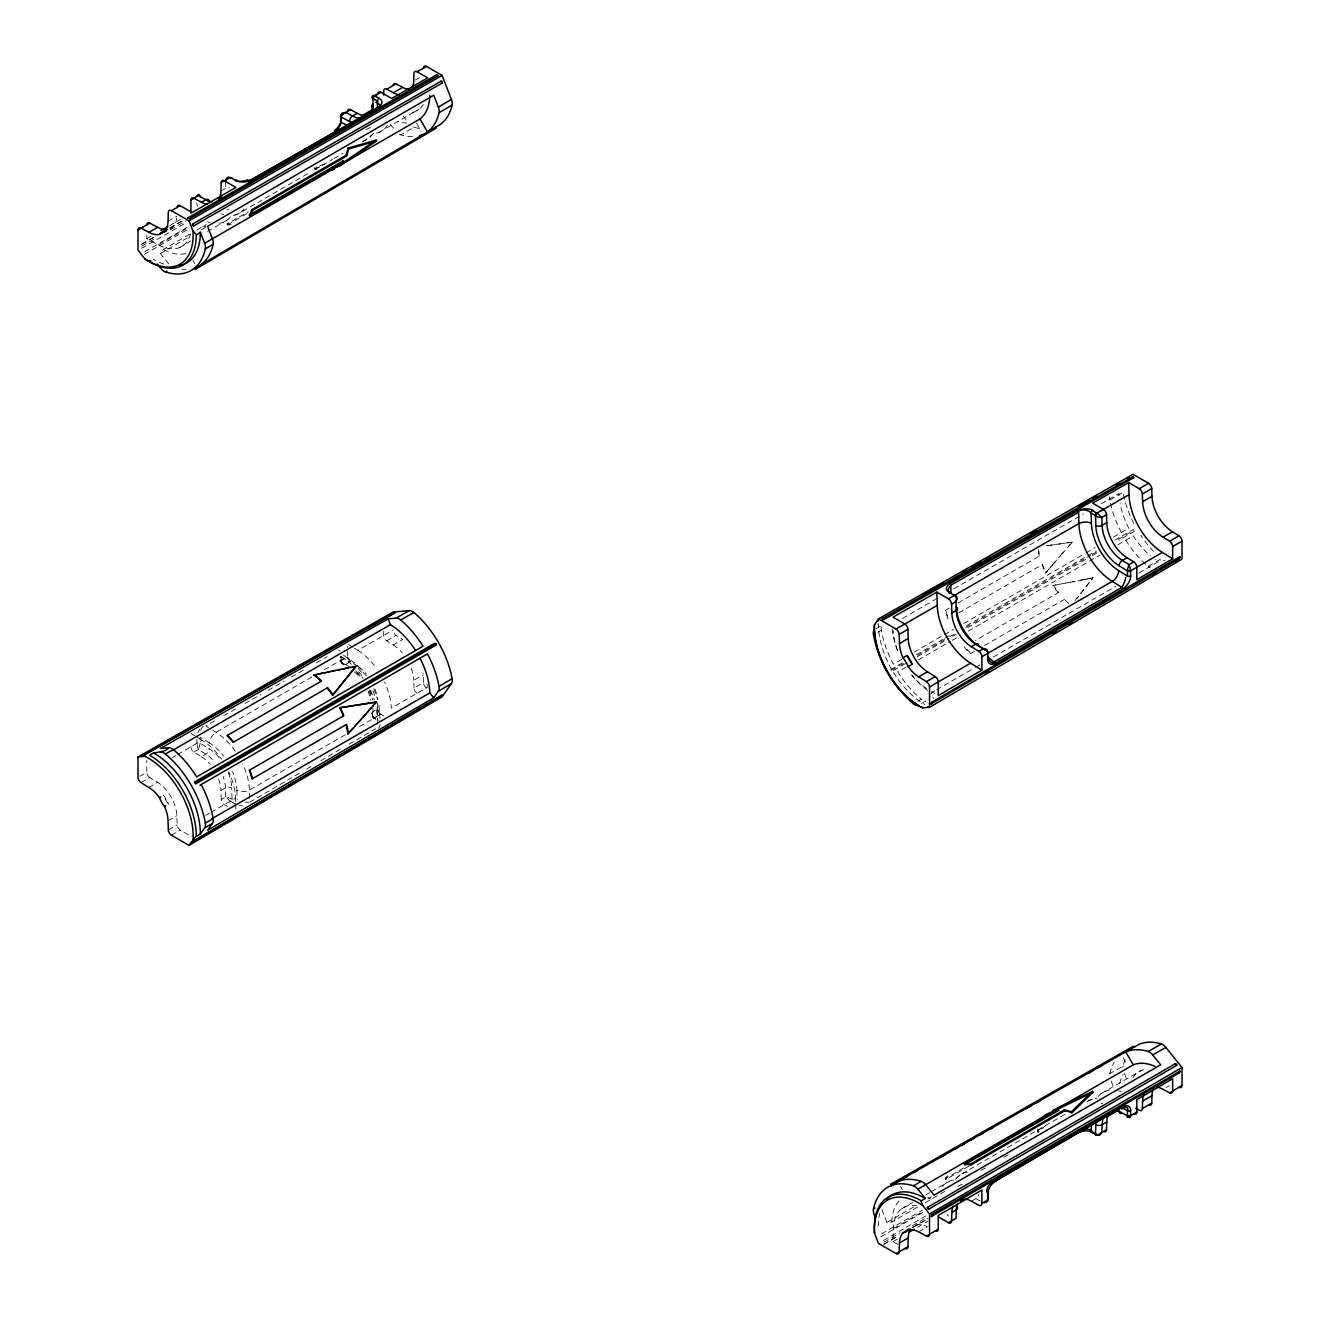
<?xml version="1.0" encoding="UTF-8"?>
<svg xmlns="http://www.w3.org/2000/svg" width="1320" height="1320" viewBox="0 0 1320 1320"><rect width="100%" height="100%" fill="white"/><g stroke="black" fill="none" stroke-linecap="round" stroke-linejoin="round"><path stroke-width="0.75" stroke-dasharray="5 3.75" d="M196.96 739.2L196.96 743.226A2.211 1.303 -1.6 0 1 200.095 743.177L209.187 748.803A33 19.058 60 0 1 219.252 757.713M344.108 665.033L340.906 662.426L340.51 657.03M225.654 181.632L225.439 188.48A28.561 16.5 60 0 1 225.34 190.162M898.045 1244.529L892.98 1241.609L893.376 1228.557A48.922 28.248 60 0 1 916.575 1205.622M340.543 661.287L347.457 656.37L347.457 649.259M890.489 669.933L902.698 662.574M340.51 660.94L341.171 659.967A2.211 1.254 1.1 0 0 341.154 661.749L349.536 666.913M168.745 263.967L160.363 253.539L163.218 249.48L189.849 234.118M1134.59 531.168L1119.245 540.111M1075.123 600.567L1092.993 577.747L1076.922 598.57M1042.091 564.729A58.674 33.874 60 0 0 1045.621 572.929L1049.268 568.887M1045.621 572.929L1047.668 570.784M1048.822 569.151L1050.885 567.006M1052.056 565.356L1057.402 559.399M1050.439 567.254L1052.502 565.108M1053.674 563.458L1059.036 557.486M1060.241 555.836L1065.686 549.83M1058.591 557.749L1060.686 555.571M1061.89 553.921L1067.352 547.899M1068.556 546.232L1072.418 542.107L1045.836 545.919M1070.718 544.038L1066.89 548.163M373.824 133.469L362.604 142.032M955.35 1179.222L960.349 1174.75L1066.841 1113.272M340.906 660.182L340.692 660.38A2.211 1.303 -1.5 0 0 341.22 661.848A4.603 3.465 -28.6 0 0 345.757 664.273M1037.949 1128.897A58.674 33.874 60 0 0 1037.47 1131.372L1038.015 1132.312L1046.347 1124.937M1037.47 1131.372L1043.724 1125.844M163.251 795.399L163.499 795.234A28.182 16.269 60 0 1 168.63 804.127L168.382 804.276M877.684 1225.966L878.443 1224.943A65.587 37.867 60 0 1 879.631 1213.641M917.796 701.201L921.211 699.188A8.861 5.115 60 0 0 925.716 701.003L917.878 705.573M1125.795 540.16A72.666 41.959 60 0 0 1148.152 566.412L1161.286 558.723A8.861 5.115 60 0 0 1164.867 560.538M148.846 787.462L157.624 782.347A28.215 16.285 60 0 1 176.863 815.678L177.127 824.818A4.438 2.558 60 0 0 180.262 830.115L192.076 836.946M190.905 746.724A4.438 2.558 60 0 0 193.924 752.087L201.498 756.756L205.969 754.149A4.438 2.475 -58.3 0 0 209.187 748.803M383.691 631.389L383.691 635.464A4.438 2.558 60 0 0 386.71 640.827L393.31 644.903L402.715 639.424L396.165 635.382A4.438 2.558 60 0 1 393.145 630.333M249.761 802.197L299.442 773.207M306.537 769.065L313.632 764.923M320.743 760.782L342.028 748.341M349.123 744.199L375.738 728.673M892.98 1241.609L898.243 1238.539M917.548 1227.27L928.076 1221.132M918.67 1231.923L927.448 1226.808A28.215 16.285 60 0 0 912.087 1227.286M971.305 1201.2L975.76 1198.593A4.438 2.64 -61.8 0 0 978.598 1194.583M1166.17 1087.482L1169.305 1085.65M399.316 134.261A8.861 5.115 60 0 0 400.686 134.871L413.853 127.182A72.567 41.893 60 0 0 421.608 128.799M383.955 716.034L380.87 714.252L374.616 717.898A2.211 1.254 -61.1 0 1 373.082 717.024L372.867 705.672M160.363 253.539L190.624 236.016M201.3 229.828L206.646 226.726M881.578 1233.87L922.614 1210.077M880.737 1236.873L923.274 1212.205M883.806 1240.305L926.524 1215.539M884.053 1242.136L900.009 1232.897M912.417 1225.702L926.591 1217.469M883.855 1244.067L898.029 1235.85M912.202 1227.633L928.158 1218.376M883.624 1244.578L897.699 1236.411M913.539 1227.237L927.614 1219.07M146.8 234.762L146.8 238.672L158.301 244.843L188.133 227.617M196.944 230.01L206.184 224.68M179.438 247.615L190.542 241.213M207.52 231.412L227.386 219.945M307.609 173.778L238.392 213.741L233.64 215.391M314.688 169.702L332.459 159.439M334.207 158.433L343.101 153.285M379.054 132.38L419.166 109.213M229.614 225.109A58.674 33.874 60 0 1 227.535 224.846L227.04 223.987L248.325 211.712M227.535 224.846L247.054 213.576M139.755 776.259L146.8 772.183L146.8 760.485M172.343 757.531L175.857 755.502M177.606 754.495L202.174 740.305A48.922 28.248 60 0 1 221.496 759.231M311.866 676.979L216.035 732.303A8.861 4.934 -58.3 0 0 209.533 743.028A40.062 23.133 60 0 1 223.608 756.145M324.291 669.801L343.81 658.531A8.861 4.934 -58.3 0 1 349.866 662.013A40.062 23.133 60 0 1 351.978 663.415M354.436 648.236L357.918 650.397L393.129 630.019M141.009 782.628L149.837 777.546L157.624 782.347M193.924 752.087L198.412 749.496L205.969 754.149A28.561 16.5 60 0 1 214.681 761.871M345.774 664.455L350.493 661.732L357.258 665.923M386.71 640.827L396.165 635.382M168.316 829.917L177.127 824.818M227.667 806.569L224.35 804.655A4.438 2.558 60 0 1 221.215 799.359L226.232 796.785L235.471 800.464M377.57 702.982L377.751 708.956L373.032 711.678A4.768 3.514 -25 0 0 372.916 716.991M417.103 693.33A4.438 2.558 60 0 1 413.968 688.034L423.406 682.572L423.192 674.883A30.03 17.341 60 0 0 423.077 672.986M171.435 835.213L180.262 830.115M205.722 815.331L209.22 813.302M210.986 812.295L235.554 798.105A48.922 28.248 60 0 0 228.822 771.903M345.229 734.778L249.398 790.102A8.861 4.934 -1.7 0 1 236.874 790.366A40.062 23.133 60 0 0 232.551 771.639M359.436 726.577L377.19 716.331A8.861 4.934 -1.7 0 0 377.19 709.351A40.062 23.133 60 0 0 377.041 706.81M902.467 618.469L939.741 596.953M953.931 588.753L1083.505 513.958M1101.259 503.712L1118.997 493.465A57.8 33.363 60 0 0 1119.261 497.574M949.361 608.025L945.318 610.368A58.674 33.874 60 0 0 948.073 618.997L948.535 618.733A57.8 33.363 60 0 1 945.813 610.087M958.221 602.91L1039.813 555.803A57.8 33.363 60 0 1 1038.477 549.631M1072.418 542.107L1047.948 545.655M958.716 612.86L1042.553 564.465A57.8 33.363 60 0 0 1046.067 572.665M901.626 659.356L893.343 664.141A74.349 42.916 60 0 1 881.347 630.152A8.861 5.115 60 0 1 882.041 625.35L875.737 628.947M914.05 652.179L953.502 629.409M963.749 623.486L1084.446 553.806M1086.211 552.783L1095.089 547.652M1113.453 537.058L1128.814 528.182A57.8 33.363 60 0 1 1120.07 503.25M916.162 654.803L943.091 639.26M944.774 638.286L951.505 634.392M966.653 625.647L1086.145 556.66M1087.828 555.687L1096.243 550.836M1114.756 540.144L1133.286 529.452L1133.286 530.722L1115.449 541.018M903.391 663.465L890.918 670.659L891.974 671.319L907.17 662.558M917.647 655.231L947.941 637.741M949.724 636.702L955.07 633.616M965.761 627.445L1090.501 555.423M1092.284 554.4L1097.63 551.314M917.268 656.716L949.245 638.253M952.611 636.322L955.977 634.375M967.758 627.577L1088.934 557.601M1092.3 555.67L1097.366 552.75M906.064 667.029L897.765 671.814A74.349 42.916 60 0 0 921.211 699.188M918.357 659.934L950.433 641.404M952.215 640.381L957.941 637.082M968.187 631.158L1099.527 555.34M1117.875 544.731L1133.253 535.87A57.8 33.363 60 0 0 1150.479 555.918M1058.244 592.696A58.674 33.874 60 0 1 1052.898 585.552L1053.343 585.288A57.8 33.363 60 0 0 1058.706 592.433L975.332 640.563M974.374 651.354L970.332 653.697A58.674 33.874 60 0 1 964.227 646.981L964.689 646.717A57.8 33.363 60 0 0 970.827 653.4M984.522 645.496L1064.827 599.131A57.8 33.363 60 0 0 1067.154 601.326M934.774 690.838L931.227 692.885L933.372 698.412M936.557 689.815L973.83 668.299M975.612 667.277L980.925 664.207M993.349 657.03L1115.812 586.327M1138.896 572.995L1158.416 561.726A57.8 33.363 60 0 1 1154.984 559.449M968.864 1166.138L945.813 1179.453L945.318 1178.611L966.603 1166.319M1088.142 1100.979L1096.111 1097.893M901.543 1208.872L912.631 1202.454M926.112 1194.682L929.61 1192.653M931.375 1191.647L949.493 1181.186M1101.144 1093.62L1141.255 1070.47M881.859 1209.45A8.861 5.115 60 0 0 882.041 1209.961L886.875 1222.419L891.825 1221.974L918.439 1206.612M925.287 1202.652L945.433 1191.02M980.925 1170.526L988.036 1166.434M1004.008 1157.211L1011.103 1153.102M893.376 1228.557L923.208 1211.331M141.322 244.266L153.697 237.171M169.587 228.047L182.424 220.671M141.883 244.315L154.308 237.171M170.296 227.98L182.737 220.836M141.883 246.13L156.09 237.963M170.296 229.796L186.285 220.605M141.554 248.292L186.169 222.651M144.787 251.641L187.407 227.139M144.358 254.347L188.925 228.773M886.875 1222.419L917.185 1204.978M927.877 1198.841L931.441 1196.778M1109.724 1074.15A8.861 5.115 60 0 1 1109.806 1073.639L1123.039 1066.082A72.567 41.893 60 0 1 1125.531 1058.557M168.036 221.265L176.863 216.216M220.951 191.037L225.439 188.48A4.438 2.64 1.8 0 1 229.399 187.836M415.305 80.041L420.04 77.335M146.8 238.672L152.097 235.636M169.736 225.555L180.328 219.516M214.665 720.868L205.738 725.951L210.886 729.135M223.575 715.77L237.847 707.619M244.992 703.543L261.046 694.369M268.174 690.294L284.245 681.12M291.373 677.044L303.864 669.916M316.354 662.788L327.063 656.667M168.036 820.71L176.863 815.678M221.215 799.359L220.951 790.465L225.439 787.908A4.438 2.475 -1.7 0 1 231.693 787.792L232.007 798.468A2.211 1.254 -58.4 0 1 230.406 801.141L235.636 804.177M413.968 688.034L413.737 680.295L423.192 674.883M877.899 632.115L881.347 630.152M1121.356 532.488A72.666 41.959 60 0 1 1109.806 500.016L1123.039 492.476A8.861 5.115 60 0 1 1122.907 490.034M877.684 624.178L878.443 623.749A65.587 37.867 60 0 0 924.825 704.632M373.147 717.601L374.616 717.898L373.279 717.799M324.538 164.191L319.275 165.99M319.803 166.898L314.523 168.646L313.978 167.706L316.635 166.848M374.302 718.03L374.137 718.063A2.211 1.303 -58.5 0 1 373.015 716.925L379.071 720.472M1090.006 578.523L1092.993 577.747M1084.974 579.513L1087.96 578.754M1087.482 579.018L1090.468 578.259M1082.945 579.727L1072.533 581.905M1085.452 579.232L1077.499 580.948M1075.47 581.163L1067.583 582.83M1070.52 582.104L1062.666 583.754M1065.586 583.044L1057.782 584.661M1055.34 585.106L1060.669 583.952M1052.898 585.552L1055.785 584.842M1046.347 545.622L1048.459 545.358M202.636 226.726L205.936 226.429M980.298 1201.035L975.76 1198.593A28.561 16.5 60 0 0 974.259 1197.851M373.527 718.03L375.721 719.301M931.672 691.548L934.972 693.577M352.688 647.163L347.457 643.929L347.457 647.493M343.365 655.083L355.905 663.894L366.316 675.79M341.154 656.65L349.866 662.013M340.609 656.552L343.81 658.531A48.922 28.248 60 0 1 351.499 664.29M212.602 730.191L216.035 732.303A48.922 28.248 60 0 1 235.356 751.245M209.533 743.028L200.095 737.203L200.095 743.177M190.905 733.342L195.739 736.329M197.34 737.319L202.174 740.305M373.395 717.948L371.712 712.833M354.618 672.012L358.661 675.939M403.078 116.044L408.045 122.232M390.423 124.377L394.977 130.036M1123.221 1057.732L1126.95 1064.184M416.51 123.139L421.162 131.208M900.537 1186.449L902.368 1189.633M193 260.667L194.849 263.868M373.758 688.726L377.685 699.633M1124.442 1073.589L1127.313 1080.981M1111.143 1080.997L1113.766 1087.779M368.181 691.069L370.821 700.211M378.939 705.029L379.945 718.443M377.19 709.351L377.487 719.565M377.404 723.871L377.19 716.331A48.922 28.248 60 0 0 376.035 706.794M249.628 798.171L249.398 790.102A48.922 28.248 60 0 0 242.665 763.917M236.874 790.366L237.138 799.623M235.554 798.105L235.653 801.884M235.719 803.781L235.884 809.457M225.703 796.768L225.439 787.908A28.561 16.5 60 0 0 223.129 776.506M341.171 656.552L341.154 661.749M413.853 127.182A8.861 5.115 60 0 1 413.474 127.05M373.213 133.419A48.922 28.248 60 0 1 360.987 141.57M244.134 209.038A48.922 28.248 60 0 1 233.211 215.358M223.724 214.632A48.922 28.248 60 0 1 221.183 213.84M370.359 127.231A40.062 23.133 60 0 1 365.689 129.542M197.934 206.267A10.675 6.204 -59.7 0 1 196.762 202.933M228.591 209.203A40.062 23.133 60 0 1 227.023 209.979M190.542 233.788A48.922 28.248 60 0 1 158.301 244.843M412.582 136.669A72.666 41.959 60 0 1 400.686 134.871M185.724 269.363A74.349 42.916 60 0 1 181.698 269.181M163.878 264.066A65.587 37.867 60 0 1 153.483 259.298M185.691 253.588A57.8 33.363 60 0 1 163.218 249.48M406.972 123.09A57.8 33.363 60 0 1 397.237 121.325M231.181 224.4A57.8 33.363 60 0 1 227.04 223.987M316.371 168.564A57.8 33.363 60 0 1 313.978 167.706M316.899 169.471A58.674 33.874 60 0 1 314.523 168.646M176.748 217.882A28.215 16.285 60 0 1 169.933 228.888M230.274 217.041A48.922 28.248 60 0 1 219.351 223.344M209.863 222.635A48.922 28.248 60 0 1 207.339 221.826M423.357 104.478A48.922 28.248 60 0 1 408.886 112.827M387.321 125.285A48.922 28.248 60 0 1 375.094 133.435M1153.548 551.38A72.567 41.893 60 0 1 1140.76 535.26M1133.962 523.693A72.567 41.893 60 0 1 1123.039 492.476M926.755 688.495A48.922 28.248 60 0 1 911.823 675.295M897.352 650.232A48.922 28.248 60 0 1 893.376 630.696M1150.099 567.699A8.861 5.115 60 0 1 1148.152 566.412M1109.806 500.016A8.861 5.115 60 0 1 1109.823 496.65M927.795 690.607A57.8 33.363 60 0 1 911.641 674.883M897.616 650.595A57.8 33.363 60 0 1 892.089 628.732M1068.986 603.669A58.674 33.874 60 0 1 1064.332 599.412M1039.318 556.083A58.674 33.874 60 0 1 1037.949 549.945M426.541 687.885A4.438 2.558 60 0 1 423.406 682.572M393.31 644.903A29.947 17.292 60 0 1 402.451 652.987M411.296 668.332A29.947 17.292 60 0 1 413.737 680.295M197.885 732.666A10.675 6.188 -59.7 0 1 199.732 729.25M338.53 650.1A10.692 6.204 -59.7 0 1 339.9 650.958M350.493 661.732A4.438 2.558 60 0 1 347.457 656.37M345.774 664.505A4.801 3.811 30.9 0 1 340.972 659.951M149.837 777.546A4.438 2.558 60 0 1 146.8 772.183M200.475 730.356A8.844 6.27 -74.5 0 1 205.59 724.944M358.198 668.63A40.062 23.133 60 0 1 363.924 675.13M372.867 690.624A40.062 23.133 60 0 1 375.623 698.841M358.743 671.731A48.922 28.248 60 0 1 363.132 677.457M370.458 690.129A48.922 28.248 60 0 1 374.335 700.144M379.978 724.35A8.861 6.286 14.5 0 1 378.46 728.112M228.145 772.348A33 19.058 60 0 1 231.693 787.792M200.112 743.259A4.719 1.023 -76 0 1 198.445 748.985M198.412 749.364A4.719 1.155 80.6 0 1 197.026 743.671M201.498 756.756A28.528 16.467 60 0 1 210.194 764.462M218.641 779.081A28.528 16.467 60 0 1 220.951 790.465M230.389 801.124A4.768 1.089 42.5 0 1 226.248 797.082M242.484 805.81A10.675 6.204 -0.3 0 1 239.217 805.53M380.87 714.252A4.438 2.558 60 0 1 377.751 708.956M374.534 718.096A4.785 3.993 86.6 0 1 372.9 711.579M427.135 684.288A48.922 28.248 60 0 1 427.317 687.39L391.281 708.196A48.922 28.248 60 0 0 384.549 681.994M357.918 650.397A48.922 28.248 60 0 1 375.094 666.385M356.614 672.54A34.089 19.684 60 0 1 361.498 678.067M369.105 691.251A34.089 19.684 60 0 1 371.464 698.231M355.707 670.857A29.65 17.127 60 0 1 362.983 678.348M369.6 689.815A29.65 17.127 60 0 1 372.454 699.88M358.825 666.963A29.683 17.143 60 0 1 366.316 673.942M375.094 689.139A29.683 17.143 60 0 1 377.388 699.105M248.589 802.098A8.844 3.613 12.3 0 1 245.273 802.114M167.739 802.989A17.721 10.23 60 0 1 163.499 795.234M1122.874 1067.55A8.861 5.115 60 0 1 1123.056 1066.082M948.717 1216.083A10.675 6.188 -0.3 0 1 947.067 1214.4M1087.234 1101.622A48.922 28.248 60 0 1 1097.332 1098.157M956.373 1178.447A48.922 28.248 60 0 1 967.296 1172.127M1101.259 1103.734A40.062 23.133 60 0 1 1102.926 1103.157M957.941 1186.482A40.062 23.133 60 0 1 962.593 1184.172M1109.806 1073.639A72.666 41.959 60 0 1 1114.195 1062.451M891.825 1221.974A57.8 33.363 60 0 1 899.497 1200.474M927.795 1197.553A57.8 33.363 60 0 1 931.227 1199.22M1119.822 1083.407A57.8 33.363 60 0 1 1123.155 1074.084M1038.015 1132.312A57.8 33.363 60 0 1 1038.477 1129.804M945.813 1179.453A57.8 33.363 60 0 1 947.512 1175.674M945.318 1178.611A58.674 33.874 60 0 1 946.126 1176.664M942.513 1186.432A48.922 28.248 60 0 1 953.436 1180.13M1133.005 1077.565A48.922 28.248 60 0 1 1145.216 1069.414M1098.256 1096.524A48.922 28.248 60 0 1 1109.179 1090.221M1118.667 1090.93A48.922 28.248 60 0 1 1121.208 1091.722"/><path stroke-width="1.5" d="M340.576 115.698A2.211 1.237 1.4 0 1 340.791 115.434L341.137 115.154A2.211 1.303 -1.2 0 0 341.154 116.985L341.154 122.083A2.211 1.287 0 0 1 341.171 120.268L341.171 115.137L344.322 113.338M987.871 1198.015L987.888 1191.745M1129.128 565.224A4.801 1.138 77.7 0 1 1130.563 570.867L1130.58 576.048A2.211 1.287 0 0 1 1127.445 576.048L1127.445 570.949A4.603 1.089 -77.6 0 1 1129.111 564.795M189.04 845.377L442.101 696.861L451.423 683.595A8.861 5.115 60 0 0 452.1 678.711A72.567 41.893 60 0 0 413.853 612.463A8.861 5.115 60 0 0 409.299 610.615L393.129 612.051L137.989 756.938L137.989 777.265A4.438 2.558 60 0 0 141.009 782.628L148.846 787.462A28.149 16.252 60 0 1 159.456 797.659A17.721 10.23 60 0 0 164.521 806.438A28.149 16.252 60 0 1 168.036 820.71L168.316 829.917A4.438 2.558 60 0 0 171.435 835.213L189.04 845.377L196.267 835.808A65.587 37.867 60 0 0 149.886 755.469C152.79 750.948 164.406 753.555 168.745 747.714A8.861 5.115 60 0 1 173.25 749.512A74.349 42.916 60 0 1 196.696 776.886L423.027 646.206A72.666 41.959 60 0 0 400.686 619.971A8.861 5.115 60 0 0 396.115 618.123L388.146 618.832L160.363 748.457L168.745 747.714M874.384 626.043L874.368 626.654A65.587 37.867 60 0 0 920.749 706.976L922.036 706.843M341.154 122.298L348.117 125.829M237.451 181.417L230.406 177.342L221.215 182.457L220.951 191.037A28.528 16.467 60 0 1 219.301 198.561M372.388 111.986A34.089 19.684 60 0 0 372.784 108.058L373.082 98.571A2.211 1.254 -61.1 0 1 374.616 95.832L380.87 92.251L391.644 98.472L427.68 77.88L417.103 71.775A4.438 2.558 60 0 0 413.968 73.458L413.737 80.932A29.947 17.292 60 0 1 412.566 87.45M377.305 107.035L377.487 101.112A2.211 1.287 -60 0 1 379.071 98.389L374.616 95.832A4.801 1.32 39.3 0 0 373.626 95.436M899.481 1243.011L899.201 1251.888A4.438 2.558 60 0 1 896.066 1253.571L878.46 1243.407L874.516 1233.226L874.368 1227.303A65.587 37.867 60 0 1 920.749 1200.524L922.68 1205.407L929.528 1213.938L929.528 1234.266A4.438 2.558 60 0 1 926.491 1236.13L918.67 1231.923A28.149 16.252 60 0 0 908.061 1229.861A17.721 10.23 60 0 1 902.979 1232.781A28.149 16.252 60 0 0 899.481 1243.011L908.209 1237.912A28.215 16.285 60 0 1 910.486 1229.299M896.066 1253.571L907.929 1246.74L908.209 1237.912M928.9 706.909L927.679 706.893M952.957 1206.232A28.528 16.467 60 0 0 951.835 1212.436L951.572 1221.016A4.438 2.558 60 0 1 948.453 1222.716L938.52 1216.974M1091.359 1123.683L1091.112 1131.586L1095.534 1134.128A2.211 1.303 -58.8 0 0 1097.151 1135.051L1092.696 1132.477A2.211 1.287 -60 0 1 1091.112 1131.586L1090.93 1131.487M1095.963 1122.627A34.089 19.684 60 0 0 1095.831 1124.623L1095.534 1134.128A2.211 1.237 -61.4 0 0 1095.914 1135.084M1104.164 1131.735A4.438 2.558 60 0 0 1106.523 1129.705L1106.77 1122.016A29.683 17.143 60 0 1 1108.486 1114.195M1135.728 1108.239L1139.259 1110.268A4.438 2.558 60 0 0 1142.378 1108.585L1142.609 1101.094A29.947 17.292 60 0 1 1144.357 1093.207M1149.043 1104.972A4.438 2.558 60 0 0 1151.733 1103.074L1151.964 1095.649A30.03 17.341 60 0 1 1153.713 1087.729M333.284 133.138L248.556 181.517M995.676 1180.938L994.768 1181.499L1122.792 1106.787L989.802 1184.139M187.869 217.767L189.453 218.658L187.572 218.097L436.243 75.009L438.124 75.537L436.243 75.009M883.855 619.575C880.671 620.796 882.932 616.044 883.855 619.575L1133.715 477.691L1133.138 476.619L1133.715 477.691M1132.147 476.784L1133.22 476.553L882.288 618.667M1078.555 1132.378L1077.895 1132.989A10.692 6.204 -0.3 0 1 1092.878 1132.345M377.52 107.563L378.46 107.052L249.761 180.576L250.701 180.064M874.467 624.871L878.46 618.882L1133.055 474.326L1148.598 483.302A4.438 2.558 60 0 1 1151.733 488.598L1151.964 496.303A30.03 17.341 60 0 0 1172.44 531.762L1178.991 535.804A4.438 2.558 60 0 1 1182.01 541.167L1182.01 559.135L929.528 707.322L922.366 707.817M995.626 1181.235L995.643 1181.169A10.675 6.138 -60.3 0 0 987.673 1193.923M1176.796 561.544L1176.846 560.488M928.818 1209.087L927.547 1207.338L1175.245 1063.738L1176.796 1064.25L1176.615 1065.421L928.801 1209.136L927.3 1208.674L927.498 1207.371M196.267 836.418L200.343 834.009L204.633 827.904L212.421 823.35A8.861 5.115 60 0 0 213.114 818.565A74.349 42.916 60 0 0 201.118 784.558M212.421 823.35L207.587 830.231L433.736 697.785L438.339 691.235L451.423 683.595M348.562 675.345L356.037 666.254L349.965 673.579M442.117 83.11L441.26 81.097L192.835 223.888L192.522 225.489L193.627 225.901L441.986 83.16L442.2 81.906M350.443 673.299L344.272 680.707M349.024 675.081L342.82 682.489M1175.245 1063.738L1176.615 1065.421M344.718 680.443L339.916 686.087M343.283 682.226L338.448 687.902M336.979 689.716L340.378 685.839M338.91 687.637L332.524 695.161A57.8 33.363 60 0 0 327.178 688.017M335.957 691.267L332.524 695.161M343.332 716.001A57.8 33.363 60 0 0 339.817 707.784L376.612 701.893L372.702 706.084M374.418 704.121L376.612 701.893M373.18 705.804L369.237 710.011M371.448 707.767L367.488 711.975M367.983 711.694L363.99 715.935M366.25 713.658L362.224 717.898M142.692 755.7L393.426 613.255C396.33 612.991 393.079 611.193 394.779 613.14L142.807 755.848M1064.827 1110.73L970.827 1165.015A57.8 33.363 60 0 0 964.689 1164.636L964.227 1163.827A58.674 33.874 60 0 1 970.332 1164.157L1064.332 1109.889L1064.827 1110.73A57.8 33.363 60 0 1 1071.906 1112.743L1092.993 1092.284L1092.514 1091.458L1062.666 1105.5L1052.898 1110.549L1053.343 1111.324A57.8 33.363 60 0 1 1058.706 1110.368L1058.244 1109.559A58.674 33.874 60 0 0 1052.898 1110.549M435.039 127.644L436.062 128.255L195.541 269.181L195.558 267.976M362.736 717.618L356.895 723.855M360.971 719.598L355.113 725.851M355.624 725.538L347.853 733.854A57.8 33.363 60 0 0 346.071 724.647M353.842 727.534L347.853 733.854M1064.332 1109.889A58.674 33.874 60 0 1 1071.345 1111.803L1092.514 1091.458M195.492 269.214L194.452 268.62L436.111 126.934M1176.483 561.908L1175.691 561.677M376.134 140.118L339.817 164.917L340.263 165.693L376.612 140.926L376.134 140.118L347.853 148.154A57.8 33.363 60 0 1 346.071 155.281L346.566 156.123L252.549 210.408A58.674 33.874 60 0 1 249.777 215.853L249.332 215.044A57.8 33.363 60 0 0 252.054 209.55L346.071 155.281M1179.436 556.875L931.623 702.322L930.913 704.022L1179.436 558.673L1179.866 556.776L1179.436 558.673M340.378 164.868L337.441 166.914M1134.391 1046.925L1133.286 1046.282L890.918 1184.139L890.918 1185.443L1134.59 1046.809M330.808 169.603A57.8 33.363 60 0 0 332.524 169.125L334.026 168.135M331.254 170.379A58.674 33.874 60 0 0 332.986 169.9L334.471 168.91M393.608 612.216L393.426 613.255M192.786 223.922L193.677 225.901M931.623 1214.68L931.178 1216.594L1179.436 1072.78L1180.13 1071.081L931.623 1214.68L931.672 1216.528M1156.815 1087.053A29.947 17.292 60 0 1 1163.035 1089.313L1169.635 1092.844A4.438 2.558 60 0 0 1172.655 1090.98L1172.655 1078.753L1136.817 1099.659L1136.817 1112.1L1130.151 1115.977A2.211 1.303 -1.4 0 1 1127.511 1115.812M437.811 75.916L189.453 218.658M1097.085 1135.084L1097.052 1135.118A4.801 3.63 -88.6 0 0 1101.622 1132.329M442.035 694.963L192.374 841.813L441.21 696.003C442.827 694.138 442.497 697.636 441.26 696.069M159.456 797.659L160.726 796.9M908.061 666.616L912.153 664.323A28.182 16.269 60 0 1 907.022 655.429L902.979 657.838A17.721 10.23 60 0 1 908.061 666.616A28.149 16.252 60 0 0 918.67 676.797L926.491 681.631A4.438 2.558 60 0 1 929.528 686.994L929.528 707.322M442.414 81.675L441.26 81.097M921.278 1200.837L925.32 1198.461L917.878 1189.221A8.861 5.115 60 0 0 913.391 1185.822A74.398 42.95 60 0 0 873.477 1208.872A8.861 5.115 60 0 0 874.17 1214.466L875.589 1218.145M948.453 1222.716L956.026 1218.409L956.291 1209.846A4.438 2.64 1.8 0 0 956.274 1206.117M1106.523 1129.705L1101.87 1132.461L1102.101 1124.739A29.65 17.127 60 0 1 1103.833 1116.934M1142.378 1108.585L1151.733 1103.074M926.491 1236.13L938.256 1229.118L938.256 1215.472L981.899 1190.013L981.899 1203.395A4.438 2.558 60 0 1 978.862 1205.275L971.305 1201.2A28.528 16.467 60 0 0 965.365 1199.072M981.899 1203.395L987.888 1199.863L987.888 1193.824A2.211 1.287 0 0 0 987.871 1192.026M1169.635 1092.844L1182.01 1085.469L1182.01 1067.5L1165.857 1047.403A8.861 5.115 60 0 0 1161.286 1043.988A72.567 41.893 60 0 0 1133.962 1047.453M204.633 827.904A8.861 5.115 60 0 0 205.31 823.119L213.114 818.565M438.339 691.235A8.861 5.115 60 0 0 439.015 686.367L452.1 678.711M874.17 629.838A8.861 5.115 60 0 0 873.477 634.639A74.398 42.95 60 0 0 913.391 703.774L914.859 702.916M985.446 673.084L988.977 671.005M1052.7 633.6L1056.247 631.521M1068.639 624.244L1072.17 622.182M1151.832 575.421L1155.363 573.342M902.979 657.838A28.149 16.252 60 0 1 899.481 643.549L908.209 638.467L907.929 629.31A4.438 2.558 60 0 0 904.794 624.013L892.98 617.183L936.853 592.135L948.453 598.818A4.438 2.558 60 0 1 951.572 604.131L951.835 613.008A28.528 16.467 60 0 0 971.305 646.717L978.862 651.387A4.438 2.558 60 0 1 981.899 656.749L981.899 670.131L938.256 695.607L938.256 681.962A4.438 2.558 60 0 0 935.22 676.599L927.448 671.781A28.215 16.285 60 0 1 908.209 638.467M951.835 613.008L956.291 610.417A4.438 2.475 -1.7 0 0 956.274 606.936M1106.77 522.654L1102.101 525.376A4.438 2.475 -1.7 0 1 1095.831 525.509L1095.534 515.674A2.211 1.303 -58.8 0 1 1097.151 512.968L1103.404 509.388A4.438 2.558 60 0 1 1106.523 514.701L1106.77 522.654A29.683 17.143 60 0 0 1127.016 557.733L1133.797 561.908A4.438 2.558 60 0 1 1136.817 567.27L1136.817 579.711L1172.655 558.789L1172.655 546.562A4.438 2.558 60 0 0 1169.635 541.2L1163.035 537.141A29.947 17.292 60 0 1 1142.609 501.748L1142.378 494.01A4.438 2.558 60 0 0 1139.259 488.697L1128.666 482.592L1092.63 503.167L1103.404 509.388M1142.609 501.748L1151.964 496.303M994.768 661.534L1121.884 587.334L1122.528 588.043L1122.792 588.951L995.676 663.135L987.904 657.294M960.465 1201.2L964.012 1199.138M908.77 1232.401L914.034 1229.316M1106.358 1117.166L1116.654 1111.159M951.835 1212.436L956.291 1209.846A28.561 16.5 60 0 1 957.396 1203.642M1106.77 1122.016L1102.101 1124.739A4.438 2.64 1.8 0 1 1095.831 1124.623M1142.609 1101.094L1151.964 1095.649M157.195 263.917L160.908 268.537A8.861 5.115 60 0 0 165.396 271.92A74.398 42.95 60 0 0 205.326 248.886A8.861 5.115 60 0 0 204.633 243.292L212.421 238.755L207.587 226.281L433.736 95.221L438.339 107.085A8.861 5.115 60 0 1 439.015 112.728A72.666 41.959 60 0 1 427.465 131.868L420.007 118.965A57.8 33.363 60 0 0 429.825 95.568M438.339 107.085L451.423 99.445L442.101 75.405L426.541 66.429A4.438 2.558 60 0 0 423.423 68.013M165.396 271.92L166.864 271.078M205.326 248.886L213.114 244.349A8.861 5.115 60 0 0 212.421 238.755M439.015 112.728L452.1 105.105A8.861 5.115 60 0 0 451.423 99.445M1095.831 525.509A34.089 19.684 60 0 0 1119.063 565.768L1127.445 570.949A2.211 1.237 1.4 0 0 1130.052 571.147L1136.817 567.27M902.979 1232.781L904.249 1232.039M904.745 1231.758L907.022 1230.421A17.721 10.23 60 0 0 910.322 1229.382M908.061 1229.861L909.332 1229.101M929.528 1213.938L1182.01 1067.5M249.332 215.044L343.332 160.776L343.794 161.568A58.674 33.874 60 0 1 340.263 165.693M249.777 215.853L343.794 161.568M211.464 239.365L420.007 118.965M172.095 750.684L390.406 624.657A57.8 33.363 60 0 1 415.585 650.512M321.057 681.318A57.8 33.363 60 0 0 313.978 675.163L322.443 673.15M434.989 643.137L194.419 782.034L195.558 783.932L436.111 645.067L436.178 643.582M195.541 782.678L436.144 643.846M199.93 785.251L427.465 653.895A72.666 41.959 60 0 1 439.015 686.367M211.513 818.961L429.825 692.917A57.8 33.363 60 0 0 420.007 658.185M878.46 618.882L896.066 629.046L937.249 605.368L936.853 592.135M948.453 598.818L1078.885 523.594A8.861 4.934 -1.7 0 1 1091.426 523.347A40.062 23.133 60 0 0 1118.749 570.669L1127.445 576.081M1101.573 510.51L1129.029 494.654L1128.666 482.592M1139.259 488.697L1148.598 483.302M899.481 643.549L899.201 634.359L907.929 629.31M951.572 604.131L956.026 601.557A4.768 3.811 89.2 0 0 954.508 595.205M1106.523 514.701L1101.87 517.39L1102.101 525.376A29.65 17.127 60 0 0 1122.33 560.406L1129.128 564.597L1133.797 561.908M1142.378 494.01L1151.733 488.598M926.491 681.631L935.22 676.599M978.862 651.387L983.301 648.829L975.76 644.16A28.561 16.5 60 0 1 956.291 610.417L956.026 601.557M1169.635 541.2L1178.991 535.804M929.528 686.994L970.629 663.168L981.899 670.131M981.899 656.749L1112.265 581.394A8.861 4.934 -58.3 0 0 1118.749 570.669M1136.652 567.319L1162.392 552.453L1172.655 558.789M1172.655 546.562L1182.01 541.167M923.818 1185.772L1133.253 1064.861A57.8 33.363 60 0 1 1154.984 1066.378M964.227 1163.827L1058.244 1109.559M964.689 1164.636L1058.706 1110.368M150.909 260.75C145.563 263.125 140.63 252.054 137.989 250.338L137.989 230.01A4.438 2.558 60 0 1 141.009 228.129L148.846 232.337A28.149 16.252 60 0 0 159.456 234.415A17.721 10.23 60 0 1 164.521 231.495A28.149 16.252 60 0 0 168.036 221.265L168.316 212.371A4.438 2.558 60 0 1 171.435 210.688L189.04 220.852L442.101 75.405M159.456 234.415L161.733 233.112M161.981 232.963L163.499 232.089A17.721 10.23 60 0 1 166.881 229.433M164.521 231.495L165.808 230.752M913.391 1185.822L921.211 1181.351A8.861 5.115 60 0 1 925.716 1184.749L934.082 1195.161L1160.676 1064.844L1152.707 1054.928A8.861 5.115 60 0 0 1148.152 1051.512A72.666 41.959 60 0 0 1125.795 1051.957L1133.253 1064.861M1148.152 1051.512L1161.286 1043.988M873.477 1208.872L874.945 1208.031M917.878 1189.221L925.716 1184.749M1152.707 1054.928L1165.857 1047.403M148.846 232.337L157.624 227.337A28.215 16.285 60 0 0 167.524 229.548M190.905 213.46L190.905 200.079A4.438 2.558 60 0 1 193.924 198.214L201.498 202.273L205.969 199.716A28.561 16.5 60 0 0 211.893 201.861M363.429 115.549A29.683 17.143 60 0 1 357.258 113.322L352.572 115.995A4.438 2.64 -61.8 0 0 349.536 121.489L341.154 116.985A2.211 1.237 1.4 0 1 340.51 116.176M383.691 95.139L383.691 91.063A4.438 2.558 60 0 1 386.71 89.182L393.31 92.73L402.715 87.368A30.03 17.341 60 0 0 408.952 89.611M160.924 230.604L167.97 226.561M362.983 115.104L371.613 110.187M218.229 198.858L221.793 196.812M396.115 618.123L409.299 610.615M160.908 752.185A8.861 5.115 60 0 1 165.396 753.984L173.25 749.512M400.686 619.971L413.853 612.463M950.977 593.34L950.746 585.288L1078.555 512.292L1077.895 510.922A10.675 6.138 0.3 0 1 1092.878 510.279M873.477 634.639L874.945 633.798M918.67 676.797L927.448 671.781M971.305 646.717L975.76 644.16A4.438 2.475 -58.3 0 1 978.78 645.926A33 19.058 60 0 1 956.389 609.031M1127.016 557.733L1122.33 560.406A4.438 2.475 -58.3 0 0 1119.063 565.768M1163.035 537.141L1172.44 531.762M923.587 594.677L943.222 583.539M962.857 572.385L966.422 570.356M971.768 567.319L980.694 562.254M986.056 559.202L989.62 557.188M1030.672 533.874L1036.018 530.838M1078.852 506.501L1089.561 500.428M1093.141 498.399L1096.705 496.369M1116.341 485.232L1119.904 483.202M902.83 1178.809L893.343 1184.205A74.349 42.916 60 0 0 890.538 1186.564M904.414 1177.902L907.582 1176.103M913.918 1172.506L917.086 1170.708M940.846 1157.195L945.599 1154.488M955.086 1149.076L958.254 1147.278M961.422 1145.479L964.59 1143.681M970.926 1140.084L974.094 1138.269M980.43 1134.672L983.598 1132.873M989.934 1129.276L993.102 1127.461M1026.349 1108.553L1031.101 1105.847M1035.853 1103.14L1040.605 1100.451M1088.109 1073.424L1092.861 1070.718M1097.613 1068.012L1100.781 1066.214M171.435 210.688L180.262 205.706L192.076 212.536L235.934 187.456L224.35 180.774A4.438 2.558 60 0 0 221.215 182.457M374.599 95.716L377.751 93.934A4.438 2.558 60 0 1 380.87 92.251M417.103 71.775L426.541 66.429M141.009 228.145L149.837 223.146L157.624 227.337M193.924 198.214L198.412 195.673L209.187 201.597M341.171 116.837A4.768 3.646 -37 0 1 345.774 112.48L350.493 109.675L357.258 113.322M386.71 89.182L396.165 83.853L402.715 87.368M137.989 230.01L143.286 227.007M190.905 200.079L195.442 197.505M149.077 261.459L149.886 261.938A65.587 37.867 60 0 0 196.267 235.158L200.343 232.237L204.633 243.292M164.521 806.438L165.808 805.712M144.309 755.37L143.352 754.38L143.005 755.452M1096.953 1135.167L1096.722 1135.266A2.211 1.237 -61.4 0 1 1096.359 1135.266M1053.343 1111.324L1092.993 1092.284M1043.179 1117.38A58.674 33.874 60 0 1 1045.621 1114.756L1048.822 1113.172M890.918 1184.139L892.023 1184.799M376.612 140.926L348.397 149.094A58.674 33.874 60 0 1 346.566 156.123M1129.21 477.972L1127.693 478.5M145.018 756.278L137.989 756.938M313.978 675.163L325.066 672.589M324.538 672.886L330.28 671.484M327.162 672.342L332.887 670.939M332.376 671.236L335.478 670.411M334.966 670.692L340.659 669.339M337.573 670.164L348.364 667.771M342.738 669.091L350.922 667.26M350.443 667.54L356.037 666.254M353.001 667.029L355.558 666.517M339.817 707.784L376.134 702.174M931.689 704.154L931.672 702.356M1179.436 1072.78L1179.436 1070.966M345.774 112.332L352.572 115.995A29.65 17.127 60 0 0 358.743 118.222M1120.482 1106.87L1127.445 1110.599A2.211 1.287 0 0 0 1130.58 1110.599L1130.597 1115.746A4.785 1.485 84.6 0 1 1130.25 1116.984M1115.482 1109.592A34.089 19.684 60 0 1 1119.063 1111.209L1129.128 1116.72A4.768 1.567 -77.5 0 1 1128.616 1117.198M1090.864 512.985L1095.534 515.674M153.483 752.845L153.962 753.126A65.587 37.867 60 0 1 200.343 834.009M373.082 98.571L377.734 101.26M955.96 596.244L949.212 592.35A2.211 1.287 -60 0 1 950.763 593.257L950.631 593.175M878.674 619.74L878.13 621.06M1121.884 587.334L1112.265 581.394A48.922 28.248 60 0 1 1078.885 523.594L1078.555 512.292M980.298 646.849L987.871 651.535L987.888 659.323A2.211 1.287 0 0 0 987.871 657.525L987.888 657.805M1077.764 510.79L949.806 583.688L950.746 585.288M196.267 234.531L193 231.049L189.04 220.852M192.835 841.764L193.908 842.061L193.677 840.724M429.825 692.917L433.736 697.785M1071.345 1111.803L1071.906 1112.743M1045.621 1114.756L1046.067 1115.532A57.8 33.363 60 0 0 1044.796 1116.786M970.332 1164.157L970.827 1165.015M347.853 148.154L348.397 149.094M252.054 209.55L252.549 210.408M388.146 618.832L390.406 624.657M995.643 662.871L995.659 662.97A10.675 6.121 -60.3 0 1 987.69 659.456M874.5 1233.111L874.516 1233.226A63.376 36.581 60 0 1 922.68 1205.407M1091.426 523.347L1091.112 513.117A2.211 1.287 -60 0 1 1092.696 510.394L1096.722 513.348A2.211 1.237 -61.4 0 0 1095.583 515.79M1127.445 1110.334L1127.445 1115.697A2.211 1.254 1.1 0 0 1130.597 1115.746M200.343 232.237L200.343 232.798A65.587 37.867 60 0 1 179.833 265.402M393.178 85.14A4.438 2.558 60 0 1 396.165 83.837M452.1 105.105A72.567 41.893 60 0 1 435.435 127.05M399.531 94.974A29.947 17.292 60 0 1 393.31 92.73M250.486 179.965A10.675 6.121 0.3 0 1 235.455 180.493A2.211 1.287 -60 0 1 237.204 181.269M379.286 98.29A10.692 6.138 0.3 0 1 378.279 106.92M372.62 96.162A4.801 1.32 39.3 0 1 372.57 95.733M177.127 207.388A4.438 2.558 60 0 1 180.262 205.706M225.77 179.949A4.719 3.828 -27.4 0 1 232.105 178.15M248.028 179.767A8.844 3.613 -11.2 0 1 237.913 181.087M375.787 102.184A8.861 3.432 12 0 1 378.081 107.745M351.334 122.38A34.089 19.684 60 0 1 349.536 121.489M372.784 108.058A4.438 2.64 1.8 0 1 372.801 104.313A29.65 17.127 60 0 1 371.068 112.134M340.642 122.611A8.861 3.663 -48.3 0 1 334.356 130.696M198.38 195.096A4.752 1.584 -86.7 0 1 199.039 194.815M199.584 195.244A4.752 1.584 -86.7 0 1 200.112 196.68M225.835 179.982A4.719 3.712 -88.2 0 1 228.987 176.979M207.421 204.418A28.528 16.467 60 0 1 201.498 202.273M197.026 196.102A4.768 1.303 81.4 0 1 197.158 195.541M197.95 194.881A4.768 1.303 81.4 0 1 198.429 195.343M146.8 225.027A4.438 2.558 60 0 1 149.837 223.146M347.457 111.54A4.438 2.558 60 0 1 350.493 109.675M340.972 115.071A4.785 3.415 25.7 0 1 345.741 112.827M341.368 120.169A10.675 6.204 -59.7 0 1 334.01 132.511M372.867 98.488A4.603 1.27 20.8 0 1 372.075 97.812M371.992 96.855A4.603 1.27 20.8 0 1 373.015 96.69M373.015 98.456A2.211 1.303 -58.6 0 1 374.088 96.244M205.969 199.716A4.438 2.64 -61.8 0 1 209.17 201.333M193 231.049A63.376 36.581 60 0 1 144.837 258.852M423.027 134.425A72.666 41.959 60 0 1 419.743 135.613M213.114 244.349A74.349 42.916 60 0 1 201.118 264.495M343.332 160.776A57.8 33.363 60 0 1 339.817 164.917M166.304 231.016A28.182 16.269 60 0 1 163.499 232.089M1130.794 575.949A10.692 6.138 -60.3 0 1 1122.808 588.703M1130.597 570.9A2.211 1.303 -1.2 0 1 1127.445 570.949M994.702 662.607A8.844 6.22 -75 0 1 988.168 657.64M1125.663 577.417A8.861 3.514 -72.9 0 1 1121.934 586.789M1077.764 511.665A8.861 6.22 15.1 0 1 1091.161 512.82M956.092 596.095A4.752 3.25 -35.6 0 1 955.614 601.293M987.31 649.885A4.719 3.465 -27.6 0 0 983.334 649.077A4.719 3.663 27.4 0 1 987.97 652.723M948.997 592.449A10.675 6.138 0.3 0 1 949.987 583.819M896.066 629.046A4.438 2.558 60 0 1 899.201 634.359M1097.184 513.051A4.785 0.907 45.4 0 1 1100.715 516.714M1101.771 517.341A4.768 1.435 15.2 0 1 1094.907 515.807M1162.392 552.453A48.922 28.248 60 0 1 1129.029 494.654M949.608 593.654A8.844 6.336 -15.1 0 1 950.878 585.486M970.629 663.168A48.922 28.248 60 0 1 937.249 605.368M922.68 707.933A63.376 36.581 60 0 1 874.516 624.509M917.878 705.573A8.861 5.115 60 0 1 913.391 703.774M907.022 655.429A17.721 10.23 60 0 1 912.153 664.323M144.837 756.327A63.376 36.581 60 0 1 193 839.751M165.396 753.984A74.398 42.95 60 0 1 205.326 823.119M314.523 674.85A58.674 33.874 60 0 1 321.536 681.037L227.04 735.603A57.8 33.363 60 0 1 233.178 742.302L327.64 687.753A58.674 33.874 60 0 1 332.986 694.897M340.263 707.536A58.674 33.874 60 0 1 343.794 715.72L249.332 770.269A57.8 33.363 60 0 1 252.054 778.932L346.566 724.366A58.674 33.874 60 0 1 348.397 733.54M227.535 735.306A58.674 33.874 60 0 1 233.64 742.021M249.777 770.005A58.674 33.874 60 0 1 252.549 778.635M1182.01 1085.469A4.438 2.558 60 0 1 1178.991 1087.333M1078.374 1132.18A8.861 6.303 -16.9 0 1 1091.822 1130.794M1121.389 1113.436A4.438 2.64 -61.8 0 1 1119.063 1111.209M1121.851 1109.163A8.861 3.613 -48.9 0 1 1127.907 1110.005M988.07 1197.982A4.752 4.059 -35.5 0 1 984.043 1202.635M988.053 1199.913A4.768 3.597 27.8 0 1 984.01 1202.487M1122.808 1107.018A10.675 6.138 -60.3 0 1 1130.794 1110.466M938.256 1229.118A4.438 2.558 60 0 1 935.22 1230.982M1136.817 1112.1A4.438 2.558 60 0 1 1133.797 1113.981M1129.705 1117.578A4.785 1.485 84.6 0 1 1129.128 1117.397M1127.61 1117.413A4.768 1.567 -77.5 0 1 1127.148 1116.489M1101.688 1132.378A4.603 3.646 -28.9 0 1 1095.583 1134.309M1116.159 1110.846A29.65 17.127 60 0 1 1119.211 1111.654M986.832 1192.257A8.844 6.237 -44 0 1 994.686 1181.251M907.929 1246.74A4.438 2.558 60 0 1 904.893 1248.489M897.765 1181.647A74.349 42.916 60 0 1 921.211 1181.351M886.611 1199.319A65.587 37.867 60 0 1 925.32 1198.461M907.022 1230.421A28.182 16.269 60 0 1 908.127 1229.382"/></g></svg>
